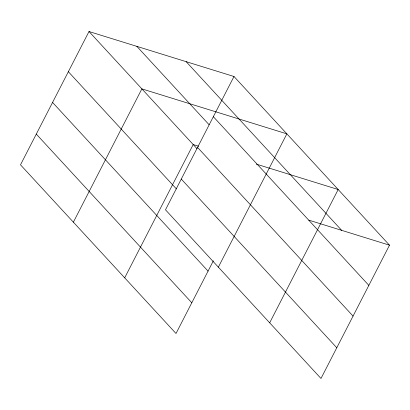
<?xml version="1.0" encoding="UTF-8"?>
<svg xmlns="http://www.w3.org/2000/svg" width="410" height="410" viewBox="0 0 410 410"><rect width="100%" height="100%" fill="white"/><g stroke="black" fill="none" stroke-linecap="round" stroke-linejoin="round"><path stroke-width="0.61" d="M233.992 76.501L165.486 209.797L320.994 378.476L389.5 245.18L233.992 76.501L89.006 31.524L20.5 164.82L176.008 333.499L213.328 260.878M73.375 222.169L141.875 88.878L286.867 133.85L218.361 267.146M124.691 277.837L193.197 144.54L198.645 146.232M269.678 322.813L338.183 189.517L256.255 164.102M308.791 220.144L389.5 245.18M186.145 61.659L341.653 230.338M213.338 116.691L368.846 285.37M136.853 46.366L209.131 124.768M197.548 147.415L353.056 316.095M89.006 31.524L197.077 148.748M181.276 179.073L336.784 347.752M68.352 71.714L176.423 188.938M52.562 102.438L208.065 271.118M36.29 134.096L191.798 302.775"/></g></svg>
